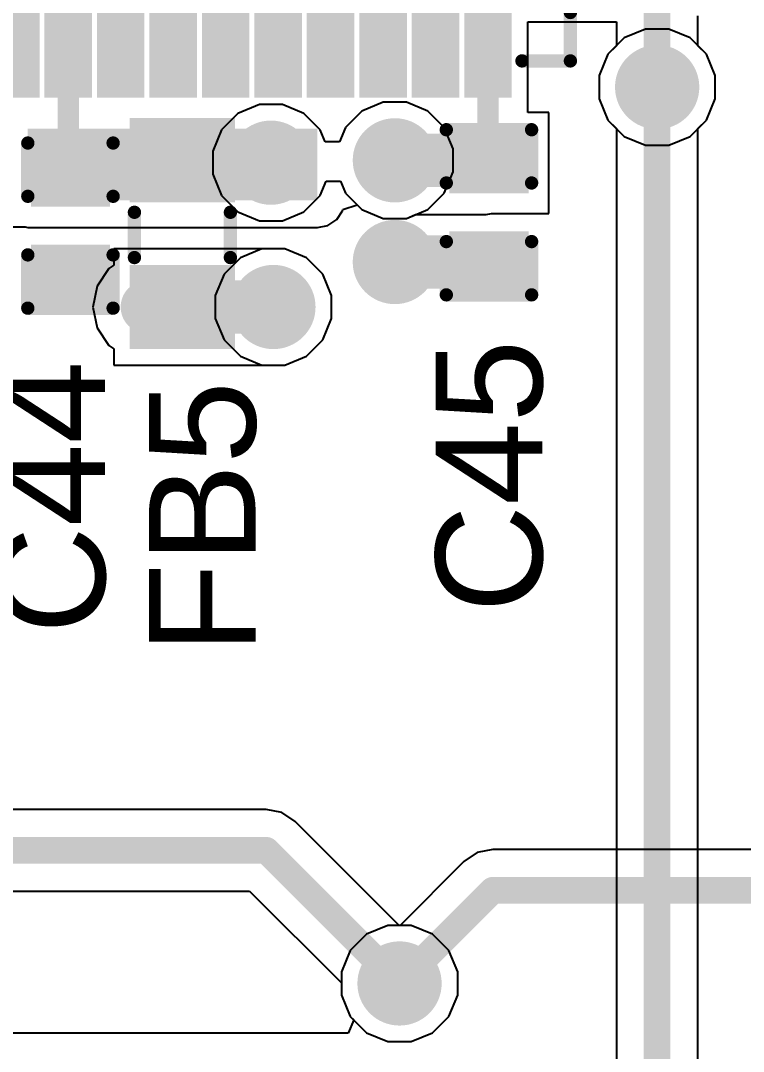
# Model space of a CAD drawing. Header units: millimetres. Extents: x 0 to 5423, y 0 to 5425.
# Drawn here: x 41.68 to 48.56, y 110.55 to 120.38 of the extents above; entities that cross this region are included whole.
import ezdxf

# ---------------------------------------------------------------- set-up
doc = ezdxf.new("R2010")
doc.units = ezdxf.units.MM
for name, color, linetype in [('BottomLayer', 5, 'Continuous'), ('BottomSolder', 6, 'Continuous'), ('TopLayer', 1, 'Continuous'), ('TopOverlay', 2, 'Continuous'), ('TopPaste', 8, 'Continuous'), ('TopSolder', 216, 'Continuous'), ('ViaHoleLayer', 16, 'Continuous')]:
    doc.layers.add(name, color=color, linetype=linetype)
doc.styles.add('Arial', font='', dxfattribs={"height": 0.2})
doc.styles.get('Arial').set_extended_font_data('Arial')

# ---------------------------------------------------------------- blocks, each defined once
blk = doc.blocks.new('IND_0603__1608_M_______73')
at = {"layer": 'TopLayer'}
for points in [[(-1, 0.4), (-0.4, 0.4), (-0.4, -0.4), (-1, -0.4)], [(0.4, 0.4), (1, 0.4), (1, -0.4), (0.4, -0.4)]]:
    blk.add_hatch(color=1, dxfattribs=at).paths.add_polyline_path(points)
at = {"layer": 'TopPaste'}
for points in [[(-1, 0.4), (-0.4, 0.4), (-0.4, -0.4), (-1, -0.4)], [(0.4, 0.4), (1, 0.4), (1, -0.4), (0.4, -0.4)]]:
    blk.add_hatch(color=8, dxfattribs=at).paths.add_polyline_path(points)
at = {"layer": 'TopSolder'}
for points in [[(-1.1016, 0.5016), (-0.2984, 0.5016), (-0.2984, -0.5016), (-1.1016, -0.5016)], [(0.2984, 0.5016), (1.1016, 0.5016), (1.1016, -0.5016), (0.2984, -0.5016)]]:
    blk.add_hatch(color=216, dxfattribs=at).paths.add_polyline_path(points)
at = {"layer": 'TopOverlay', "const_width": 0.127}
for points in [[(0.2286, 0.4572), (-0.2032, 0.4572)], [(0.2286, -0.4572), (-0.2032, -0.4572)]]:
    blk.add_lwpolyline(points, dxfattribs=at)
at = {"layer": 'TopOverlay', "const_width": 0.0635}
for points in [[(-0.2349, 0.4572, 1), (-0.1714, 0.4572, 1)], [(0.1968, 0.4572, 1), (0.2604, 0.4572, 1)], [(-0.2349, -0.4572, 1), (-0.1714, -0.4572, 1)], [(0.1968, -0.4572, 1), (0.2604, -0.4572, 1)]]:
    blk.add_lwpolyline(points, format="xyb", close=True, dxfattribs=at)
blk = doc.blocks.new('QFN_64_EP_9_9__132')
at = {"layer": 'TopLayer'}
for points in [[(-3.875, 4.05), (-3.875, 4.75), (-3.625, 4.75), (-3.625, 4.05)], [(-3.375, 4.05), (-3.375, 4.75), (-3.125, 4.75), (-3.125, 4.05)], [(-2.875, 4.05), (-2.875, 4.75), (-2.625, 4.75), (-2.625, 4.05)], [(-2.375, 4.05), (-2.375, 4.75), (-2.125, 4.75), (-2.125, 4.05)], [(-1.875, 4.05), (-1.875, 4.75), (-1.625, 4.75), (-1.625, 4.05)], [(-1.375, 4.05), (-1.375, 4.75), (-1.125, 4.75), (-1.125, 4.05)], [(-0.875, 4.05), (-0.875, 4.75), (-0.625, 4.75), (-0.625, 4.05)], [(-0.375, 4.05), (-0.375, 4.75), (-0.125, 4.75), (-0.125, 4.05)], [(0.125, 4.05), (0.125, 4.75), (0.375, 4.75), (0.375, 4.05)], [(0.625, 4.05), (0.625, 4.75), (0.875, 4.75), (0.875, 4.05)], [(1.125, 4.05), (1.125, 4.75), (1.375, 4.75), (1.375, 4.05)], [(1.625, 4.05), (1.625, 4.75), (1.875, 4.75), (1.875, 4.05)], [(2.125, 4.05), (2.125, 4.75), (2.375, 4.75), (2.375, 4.05)], [(2.625, 4.05), (2.625, 4.75), (2.875, 4.75), (2.875, 4.05)], [(3.125, 4.05), (3.125, 4.75), (3.375, 4.75), (3.375, 4.05)], [(3.625, 4.05), (3.625, 4.75), (3.875, 4.75), (3.875, 4.05)], [(-4.781, 3.877), (-4.019, 3.877), (-4.019, 3.623), (-4.781, 3.623)], [(4.05, 3.875), (4.75, 3.875), (4.75, 3.625), (4.05, 3.625)], [(3.575, -3.575), (-3.575, -3.575), (-3.575, 3.575), (3.575, 3.575)], [(-4.75, 3.375), (-4.05, 3.375), (-4.05, 3.125), (-4.75, 3.125)], [(4.05, 3.375), (4.75, 3.375), (4.75, 3.125), (4.05, 3.125)], [(-4.75, 2.875), (-4.05, 2.875), (-4.05, 2.625), (-4.75, 2.625)], [(4.05, 2.875), (4.75, 2.875), (4.75, 2.625), (4.05, 2.625)], [(-4.75, 2.375), (-4.05, 2.375), (-4.05, 2.125), (-4.75, 2.125)], [(4.05, 2.375), (4.75, 2.375), (4.75, 2.125), (4.05, 2.125)], [(-4.75, 1.875), (-4.05, 1.875), (-4.05, 1.625), (-4.75, 1.625)], [(4.05, 1.875), (4.75, 1.875), (4.75, 1.625), (4.05, 1.625)], [(-4.75, 1.375), (-4.05, 1.375), (-4.05, 1.125), (-4.75, 1.125)], [(4.05, 1.375), (4.75, 1.375), (4.75, 1.125), (4.05, 1.125)], [(-4.75, 0.875), (-4.05, 0.875), (-4.05, 0.625), (-4.75, 0.625)], [(4.05, 0.875), (4.75, 0.875), (4.75, 0.625), (4.05, 0.625)], [(-4.75, 0.375), (-4.05, 0.375), (-4.05, 0.125), (-4.75, 0.125)], [(4.05, 0.375), (4.75, 0.375), (4.75, 0.125), (4.05, 0.125)], [(-4.75, -0.125), (-4.05, -0.125), (-4.05, -0.375), (-4.75, -0.375)], [(4.05, -0.125), (4.75, -0.125), (4.75, -0.375), (4.05, -0.375)], [(-4.75, -0.625), (-4.05, -0.625), (-4.05, -0.875), (-4.75, -0.875)], [(4.05, -0.625), (4.75, -0.625), (4.75, -0.875), (4.05, -0.875)], [(-4.75, -1.125), (-4.05, -1.125), (-4.05, -1.375), (-4.75, -1.375)], [(4.05, -1.125), (4.75, -1.125), (4.75, -1.375), (4.05, -1.375)], [(-4.75, -1.625), (-4.05, -1.625), (-4.05, -1.875), (-4.75, -1.875)], [(4.05, -1.625), (4.75, -1.625), (4.75, -1.875), (4.05, -1.875)], [(-4.75, -2.125), (-4.05, -2.125), (-4.05, -2.375), (-4.75, -2.375)], [(4.05, -2.125), (4.75, -2.125), (4.75, -2.375), (4.05, -2.375)], [(-4.75, -2.625), (-4.05, -2.625), (-4.05, -2.875), (-4.75, -2.875)], [(4.05, -2.625), (4.75, -2.625), (4.75, -2.875), (4.05, -2.875)], [(-4.75, -3.125), (-4.05, -3.125), (-4.05, -3.375), (-4.75, -3.375)], [(4.05, -3.125), (4.75, -3.125), (4.75, -3.375), (4.05, -3.375)], [(-4.75, -3.625), (-4.05, -3.625), (-4.05, -3.875), (-4.75, -3.875)], [(4.05, -3.625), (4.75, -3.625), (4.75, -3.875), (4.05, -3.875)], [(-3.625, -4.05), (-3.625, -4.75), (-3.875, -4.75), (-3.875, -4.05)], [(-3.125, -4.05), (-3.125, -4.75), (-3.375, -4.75), (-3.375, -4.05)], [(-2.625, -4.05), (-2.625, -4.75), (-2.875, -4.75), (-2.875, -4.05)], [(-2.125, -4.05), (-2.125, -4.75), (-2.375, -4.75), (-2.375, -4.05)], [(-1.625, -4.05), (-1.625, -4.75), (-1.875, -4.75), (-1.875, -4.05)], [(-1.125, -4.05), (-1.125, -4.75), (-1.375, -4.75), (-1.375, -4.05)], [(-0.625, -4.05), (-0.625, -4.75), (-0.875, -4.75), (-0.875, -4.05)], [(-0.125, -4.05), (-0.125, -4.75), (-0.375, -4.75), (-0.375, -4.05)], [(0.375, -4.05), (0.375, -4.75), (0.125, -4.75), (0.125, -4.05)], [(0.875, -4.05), (0.875, -4.75), (0.625, -4.75), (0.625, -4.05)], [(1.375, -4.05), (1.375, -4.75), (1.125, -4.75), (1.125, -4.05)], [(1.875, -4.05), (1.875, -4.75), (1.625, -4.75), (1.625, -4.05)], [(2.375, -4.05), (2.375, -4.75), (2.125, -4.75), (2.125, -4.05)], [(2.875, -4.05), (2.875, -4.75), (2.625, -4.75), (2.625, -4.05)], [(3.375, -4.05), (3.375, -4.75), (3.125, -4.75), (3.125, -4.05)], [(3.875, -4.05), (3.875, -4.75), (3.625, -4.75), (3.625, -4.05)]]:
    blk.add_hatch(color=1, dxfattribs=at).paths.add_polyline_path(points)
at = {"layer": 'TopPaste'}
for points in [[(-3.875, 4.05), (-3.875, 4.75), (-3.625, 4.75), (-3.625, 4.05)], [(-3.375, 4.05), (-3.375, 4.75), (-3.125, 4.75), (-3.125, 4.05)], [(-2.875, 4.05), (-2.875, 4.75), (-2.625, 4.75), (-2.625, 4.05)], [(-2.375, 4.05), (-2.375, 4.75), (-2.125, 4.75), (-2.125, 4.05)], [(-1.875, 4.05), (-1.875, 4.75), (-1.625, 4.75), (-1.625, 4.05)], [(-1.375, 4.05), (-1.375, 4.75), (-1.125, 4.75), (-1.125, 4.05)], [(-0.875, 4.05), (-0.875, 4.75), (-0.625, 4.75), (-0.625, 4.05)], [(-0.375, 4.05), (-0.375, 4.75), (-0.125, 4.75), (-0.125, 4.05)], [(0.125, 4.05), (0.125, 4.75), (0.375, 4.75), (0.375, 4.05)], [(0.625, 4.05), (0.625, 4.75), (0.875, 4.75), (0.875, 4.05)], [(1.125, 4.05), (1.125, 4.75), (1.375, 4.75), (1.375, 4.05)], [(1.625, 4.05), (1.625, 4.75), (1.875, 4.75), (1.875, 4.05)], [(2.125, 4.05), (2.125, 4.75), (2.375, 4.75), (2.375, 4.05)], [(2.625, 4.05), (2.625, 4.75), (2.875, 4.75), (2.875, 4.05)], [(3.125, 4.05), (3.125, 4.75), (3.375, 4.75), (3.375, 4.05)], [(3.625, 4.05), (3.625, 4.75), (3.875, 4.75), (3.875, 4.05)], [(-4.781, 3.877), (-4.019, 3.877), (-4.019, 3.623), (-4.781, 3.623)], [(4.05, 3.875), (4.75, 3.875), (4.75, 3.625), (4.05, 3.625)], [(3.575, -3.575), (-3.575, -3.575), (-3.575, 3.575), (3.575, 3.575)], [(-4.75, 3.375), (-4.05, 3.375), (-4.05, 3.125), (-4.75, 3.125)], [(4.05, 3.375), (4.75, 3.375), (4.75, 3.125), (4.05, 3.125)], [(-4.75, 2.875), (-4.05, 2.875), (-4.05, 2.625), (-4.75, 2.625)], [(4.05, 2.875), (4.75, 2.875), (4.75, 2.625), (4.05, 2.625)], [(-4.75, 2.375), (-4.05, 2.375), (-4.05, 2.125), (-4.75, 2.125)], [(4.05, 2.375), (4.75, 2.375), (4.75, 2.125), (4.05, 2.125)], [(-4.75, 1.875), (-4.05, 1.875), (-4.05, 1.625), (-4.75, 1.625)], [(4.05, 1.875), (4.75, 1.875), (4.75, 1.625), (4.05, 1.625)], [(-4.75, 1.375), (-4.05, 1.375), (-4.05, 1.125), (-4.75, 1.125)], [(4.05, 1.375), (4.75, 1.375), (4.75, 1.125), (4.05, 1.125)], [(-4.75, 0.875), (-4.05, 0.875), (-4.05, 0.625), (-4.75, 0.625)], [(4.05, 0.875), (4.75, 0.875), (4.75, 0.625), (4.05, 0.625)], [(-4.75, 0.375), (-4.05, 0.375), (-4.05, 0.125), (-4.75, 0.125)], [(4.05, 0.375), (4.75, 0.375), (4.75, 0.125), (4.05, 0.125)], [(-4.75, -0.125), (-4.05, -0.125), (-4.05, -0.375), (-4.75, -0.375)], [(4.05, -0.125), (4.75, -0.125), (4.75, -0.375), (4.05, -0.375)], [(-4.75, -0.625), (-4.05, -0.625), (-4.05, -0.875), (-4.75, -0.875)], [(4.05, -0.625), (4.75, -0.625), (4.75, -0.875), (4.05, -0.875)], [(-4.75, -1.125), (-4.05, -1.125), (-4.05, -1.375), (-4.75, -1.375)], [(4.05, -1.125), (4.75, -1.125), (4.75, -1.375), (4.05, -1.375)], [(-4.75, -1.625), (-4.05, -1.625), (-4.05, -1.875), (-4.75, -1.875)], [(4.05, -1.625), (4.75, -1.625), (4.75, -1.875), (4.05, -1.875)], [(-4.75, -2.125), (-4.05, -2.125), (-4.05, -2.375), (-4.75, -2.375)], [(4.05, -2.125), (4.75, -2.125), (4.75, -2.375), (4.05, -2.375)], [(-4.75, -2.625), (-4.05, -2.625), (-4.05, -2.875), (-4.75, -2.875)], [(4.05, -2.625), (4.75, -2.625), (4.75, -2.875), (4.05, -2.875)], [(-4.75, -3.125), (-4.05, -3.125), (-4.05, -3.375), (-4.75, -3.375)], [(4.05, -3.125), (4.75, -3.125), (4.75, -3.375), (4.05, -3.375)], [(-4.75, -3.625), (-4.05, -3.625), (-4.05, -3.875), (-4.75, -3.875)], [(4.05, -3.625), (4.75, -3.625), (4.75, -3.875), (4.05, -3.875)], [(-3.625, -4.05), (-3.625, -4.75), (-3.875, -4.75), (-3.875, -4.05)], [(-3.125, -4.05), (-3.125, -4.75), (-3.375, -4.75), (-3.375, -4.05)], [(-2.625, -4.05), (-2.625, -4.75), (-2.875, -4.75), (-2.875, -4.05)], [(-2.125, -4.05), (-2.125, -4.75), (-2.375, -4.75), (-2.375, -4.05)], [(-1.625, -4.05), (-1.625, -4.75), (-1.875, -4.75), (-1.875, -4.05)], [(-1.125, -4.05), (-1.125, -4.75), (-1.375, -4.75), (-1.375, -4.05)], [(-0.625, -4.05), (-0.625, -4.75), (-0.875, -4.75), (-0.875, -4.05)], [(-0.125, -4.05), (-0.125, -4.75), (-0.375, -4.75), (-0.375, -4.05)], [(0.375, -4.05), (0.375, -4.75), (0.125, -4.75), (0.125, -4.05)], [(0.875, -4.05), (0.875, -4.75), (0.625, -4.75), (0.625, -4.05)], [(1.375, -4.05), (1.375, -4.75), (1.125, -4.75), (1.125, -4.05)], [(1.875, -4.05), (1.875, -4.75), (1.625, -4.75), (1.625, -4.05)], [(2.375, -4.05), (2.375, -4.75), (2.125, -4.75), (2.125, -4.05)], [(2.875, -4.05), (2.875, -4.75), (2.625, -4.75), (2.625, -4.05)], [(3.375, -4.05), (3.375, -4.75), (3.125, -4.75), (3.125, -4.05)], [(3.875, -4.05), (3.875, -4.75), (3.625, -4.75), (3.625, -4.05)]]:
    blk.add_hatch(color=8, dxfattribs=at).paths.add_polyline_path(points)
at = {"layer": 'TopSolder'}
for points in [[(-3.9766, 3.9484), (-3.9766, 4.8516), (-3.5234, 4.8516), (-3.5234, 3.9484)], [(-3.4766, 3.9484), (-3.4766, 4.8516), (-3.0234, 4.8516), (-3.0234, 3.9484)], [(-2.9766, 3.9484), (-2.9766, 4.8516), (-2.5234, 4.8516), (-2.5234, 3.9484)], [(-2.4766, 3.9484), (-2.4766, 4.8516), (-2.0234, 4.8516), (-2.0234, 3.9484)], [(-1.9766, 3.9484), (-1.9766, 4.8516), (-1.5234, 4.8516), (-1.5234, 3.9484)], [(-1.4766, 3.9484), (-1.4766, 4.8516), (-1.0234, 4.8516), (-1.0234, 3.9484)], [(-0.9766, 3.9484), (-0.9766, 4.8516), (-0.5234, 4.8516), (-0.5234, 3.9484)], [(-0.4766, 3.9484), (-0.4766, 4.8516), (-0.0234, 4.8516), (-0.0234, 3.9484)], [(0.0234, 3.9484), (0.0234, 4.8516), (0.4766, 4.8516), (0.4766, 3.9484)], [(0.5234, 3.9484), (0.5234, 4.8516), (0.9766, 4.8516), (0.9766, 3.9484)], [(1.0234, 3.9484), (1.0234, 4.8516), (1.4766, 4.8516), (1.4766, 3.9484)], [(1.5234, 3.9484), (1.5234, 4.8516), (1.9766, 4.8516), (1.9766, 3.9484)], [(2.0234, 3.9484), (2.0234, 4.8516), (2.4766, 4.8516), (2.4766, 3.9484)], [(2.5234, 3.9484), (2.5234, 4.8516), (2.9766, 4.8516), (2.9766, 3.9484)], [(3.0234, 3.9484), (3.0234, 4.8516), (3.4766, 4.8516), (3.4766, 3.9484)], [(3.5234, 3.9484), (3.5234, 4.8516), (3.9766, 4.8516), (3.9766, 3.9484)], [(-4.8826, 3.9786), (-3.9174, 3.9786), (-3.9174, 3.5214), (-4.8826, 3.5214)], [(3.9484, 3.9766), (4.8516, 3.9766), (4.8516, 3.5234), (3.9484, 3.5234)], [(3.6766, -3.6766), (-3.6766, -3.6766), (-3.6766, 3.6766), (3.6766, 3.6766)], [(-4.8516, 3.4766), (-3.9484, 3.4766), (-3.9484, 3.0234), (-4.8516, 3.0234)], [(3.9484, 3.4766), (4.8516, 3.4766), (4.8516, 3.0234), (3.9484, 3.0234)], [(-4.8516, 2.9766), (-3.9484, 2.9766), (-3.9484, 2.5234), (-4.8516, 2.5234)], [(3.9484, 2.9766), (4.8516, 2.9766), (4.8516, 2.5234), (3.9484, 2.5234)], [(-4.8516, 2.4766), (-3.9484, 2.4766), (-3.9484, 2.0234), (-4.8516, 2.0234)], [(3.9484, 2.4766), (4.8516, 2.4766), (4.8516, 2.0234), (3.9484, 2.0234)], [(-4.8516, 1.9766), (-3.9484, 1.9766), (-3.9484, 1.5234), (-4.8516, 1.5234)], [(3.9484, 1.9766), (4.8516, 1.9766), (4.8516, 1.5234), (3.9484, 1.5234)], [(-4.8516, 1.4766), (-3.9484, 1.4766), (-3.9484, 1.0234), (-4.8516, 1.0234)], [(3.9484, 1.4766), (4.8516, 1.4766), (4.8516, 1.0234), (3.9484, 1.0234)], [(-4.8516, 0.9766), (-3.9484, 0.9766), (-3.9484, 0.5234), (-4.8516, 0.5234)], [(3.9484, 0.9766), (4.8516, 0.9766), (4.8516, 0.5234), (3.9484, 0.5234)], [(-4.8516, 0.4766), (-3.9484, 0.4766), (-3.9484, 0.0234), (-4.8516, 0.0234)], [(3.9484, 0.4766), (4.8516, 0.4766), (4.8516, 0.0234), (3.9484, 0.0234)], [(-4.8516, -0.0234), (-3.9484, -0.0234), (-3.9484, -0.4766), (-4.8516, -0.4766)], [(3.9484, -0.0234), (4.8516, -0.0234), (4.8516, -0.4766), (3.9484, -0.4766)], [(-4.8516, -0.5234), (-3.9484, -0.5234), (-3.9484, -0.9766), (-4.8516, -0.9766)], [(3.9484, -0.5234), (4.8516, -0.5234), (4.8516, -0.9766), (3.9484, -0.9766)], [(-4.8516, -1.0234), (-3.9484, -1.0234), (-3.9484, -1.4766), (-4.8516, -1.4766)], [(3.9484, -1.0234), (4.8516, -1.0234), (4.8516, -1.4766), (3.9484, -1.4766)], [(-4.8516, -1.5234), (-3.9484, -1.5234), (-3.9484, -1.9766), (-4.8516, -1.9766)], [(3.9484, -1.5234), (4.8516, -1.5234), (4.8516, -1.9766), (3.9484, -1.9766)], [(-4.8516, -2.0234), (-3.9484, -2.0234), (-3.9484, -2.4766), (-4.8516, -2.4766)], [(3.9484, -2.0234), (4.8516, -2.0234), (4.8516, -2.4766), (3.9484, -2.4766)], [(-4.8516, -2.5234), (-3.9484, -2.5234), (-3.9484, -2.9766), (-4.8516, -2.9766)], [(3.9484, -2.5234), (4.8516, -2.5234), (4.8516, -2.9766), (3.9484, -2.9766)], [(-4.8516, -3.0234), (-3.9484, -3.0234), (-3.9484, -3.4766), (-4.8516, -3.4766)], [(3.9484, -3.0234), (4.8516, -3.0234), (4.8516, -3.4766), (3.9484, -3.4766)], [(-4.8516, -3.5234), (-3.9484, -3.5234), (-3.9484, -3.9766), (-4.8516, -3.9766)], [(3.9484, -3.5234), (4.8516, -3.5234), (4.8516, -3.9766), (3.9484, -3.9766)], [(-3.5234, -3.9484), (-3.5234, -4.8516), (-3.9766, -4.8516), (-3.9766, -3.9484)], [(-3.0234, -3.9484), (-3.0234, -4.8516), (-3.4766, -4.8516), (-3.4766, -3.9484)], [(-2.5234, -3.9484), (-2.5234, -4.8516), (-2.9766, -4.8516), (-2.9766, -3.9484)], [(-2.0234, -3.9484), (-2.0234, -4.8516), (-2.4766, -4.8516), (-2.4766, -3.9484)], [(-1.5234, -3.9484), (-1.5234, -4.8516), (-1.9766, -4.8516), (-1.9766, -3.9484)], [(-1.0234, -3.9484), (-1.0234, -4.8516), (-1.4766, -4.8516), (-1.4766, -3.9484)], [(-0.5234, -3.9484), (-0.5234, -4.8516), (-0.9766, -4.8516), (-0.9766, -3.9484)], [(-0.0234, -3.9484), (-0.0234, -4.8516), (-0.4766, -4.8516), (-0.4766, -3.9484)], [(0.4766, -3.9484), (0.4766, -4.8516), (0.0234, -4.8516), (0.0234, -3.9484)], [(0.9766, -3.9484), (0.9766, -4.8516), (0.5234, -4.8516), (0.5234, -3.9484)], [(1.4766, -3.9484), (1.4766, -4.8516), (1.0234, -4.8516), (1.0234, -3.9484)], [(1.9766, -3.9484), (1.9766, -4.8516), (1.5234, -4.8516), (1.5234, -3.9484)], [(2.4766, -3.9484), (2.4766, -4.8516), (2.0234, -4.8516), (2.0234, -3.9484)], [(2.9766, -3.9484), (2.9766, -4.8516), (2.5234, -4.8516), (2.5234, -3.9484)], [(3.4766, -3.9484), (3.4766, -4.8516), (3.0234, -4.8516), (3.0234, -3.9484)], [(3.9766, -3.9484), (3.9766, -4.8516), (3.5234, -4.8516), (3.5234, -3.9484)]]:
    blk.add_hatch(color=216, dxfattribs=at).paths.add_polyline_path(points)
at = {"layer": 'TopOverlay', "const_width": 0.127}
for points in [[(-4.465, 4.0386), (-4.465, 4.5)], [(-4.465, 4.5), (-4.0036, 4.5)], [(4.0736, 4.5), (4.535, 4.5)], [(4.535, 4.0386), (4.535, 4.5)], [(-5.0038, 3.7084), (-5.0038, 3.81)], [(-5.0038, 3.81), (-4.953, 3.7592)], [(-5.0038, 3.7084), (-4.953, 3.7592)], [(-4.465, -4.5), (-4.465, -4.0386)], [(4.535, -4.5), (4.535, -4.0386)], [(-4.465, -4.5), (-4.0036, -4.5)], [(4.0736, -4.5), (4.535, -4.5)]]:
    blk.add_lwpolyline(points, dxfattribs=at)
at = {"layer": 'TopOverlay', "const_width": 0.0635}
for points in [[(-4.4967, 4.5, 1), (-4.4332, 4.5, 1)], [(-4.4967, 4.5, 1), (-4.4332, 4.5, 1)], [(-4.0353, 4.5, 1), (-3.9718, 4.5, 1)], [(4.0419, 4.5, 1), (4.1054, 4.5, 1)], [(4.5033, 4.5, 1), (4.5668, 4.5, 1)], [(4.5033, 4.5, 1), (4.5668, 4.5, 1)], [(-4.4967, 4.0386, 1), (-4.4332, 4.0386, 1)], [(4.5033, 4.0386, 1), (4.5668, 4.0386, 1)], [(-5.0355, 3.81, 1), (-4.9721, 3.81, 1)], [(-5.0355, 3.81, 1), (-4.9721, 3.81, 1)], [(-5.0355, 3.7084, 1), (-4.9721, 3.7084, 1)], [(-5.0355, 3.7084, 1), (-4.9721, 3.7084, 1)], [(-4.9848, 3.7592, 1), (-4.9212, 3.7592, 1)], [(-4.9848, 3.7592, 1), (-4.9212, 3.7592, 1)], [(-4.4967, -4.0386, 1), (-4.4332, -4.0386, 1)], [(4.5033, -4.0386, 1), (4.5668, -4.0386, 1)], [(-4.4967, -4.5, 1), (-4.4332, -4.5, 1)], [(-4.4967, -4.5, 1), (-4.4332, -4.5, 1)], [(-4.0353, -4.5, 1), (-3.9718, -4.5, 1)], [(4.0419, -4.5, 1), (4.1054, -4.5, 1)], [(4.5033, -4.5, 1), (4.5668, -4.5, 1)], [(4.5033, -4.5, 1), (4.5668, -4.5, 1)]]:
    blk.add_lwpolyline(points, format="xyb", close=True, dxfattribs=at)
blk = doc.blocks.new('C___0402_379')
at = {"layer": 'TopLayer'}
for points in [[(-0.6985, -0.3175), (-0.6985, 0.3175), (-0.2413, 0.3175), (-0.2413, -0.3175)], [(0.2413, -0.3175), (0.2413, 0.3175), (0.6985, 0.3175), (0.6985, -0.3175)]]:
    blk.add_hatch(color=1, dxfattribs=at).paths.add_polyline_path(points)
at = {"layer": 'TopPaste'}
for points in [[(-0.6985, -0.3175), (-0.6985, 0.3175), (-0.2413, 0.3175), (-0.2413, -0.3175)], [(0.2413, -0.3175), (0.2413, 0.3175), (0.6985, 0.3175), (0.6985, -0.3175)]]:
    blk.add_hatch(color=8, dxfattribs=at).paths.add_polyline_path(points)
at = {"layer": 'TopSolder'}
for points in [[(-0.7585, -0.3775), (-0.7585, 0.3775), (-0.1813, 0.3775), (-0.1813, -0.3775)], [(0.1813, -0.3775), (0.1813, 0.3775), (0.7585, 0.3775), (0.7585, -0.3775)]]:
    blk.add_hatch(color=216, dxfattribs=at).paths.add_polyline_path(points)
at = {"layer": 'TopOverlay', "const_width": 0.127}
for points in [[(-0.7874, 0.4064), (-0.7874, -0.4064)], [(-0.7874, 0.4064), (-0.2794, 0.4064)], [(0.2794, 0.4064), (0.7874, 0.4064)], [(0.7874, 0.4064), (0.7874, -0.4064)], [(-0.7874, -0.4064), (-0.2794, -0.4064)], [(0.2794, -0.4064), (0.7874, -0.4064)]]:
    blk.add_lwpolyline(points, dxfattribs=at)
at = {"layer": 'TopOverlay', "const_width": 0.0635}
for points in [[(-0.8191, 0.4064, 1), (-0.7556, 0.4064, 1)], [(-0.8191, 0.4064, 1), (-0.7556, 0.4064, 1)], [(-0.3111, 0.4064, 1), (-0.2477, 0.4064, 1)], [(0.2477, 0.4064, 1), (0.3111, 0.4064, 1)], [(0.7556, 0.4064, 1), (0.8191, 0.4064, 1)], [(0.7556, 0.4064, 1), (0.8191, 0.4064, 1)], [(-0.8191, -0.4064, 1), (-0.7556, -0.4064, 1)], [(-0.8191, -0.4064, 1), (-0.7556, -0.4064, 1)], [(-0.3111, -0.4064, 1), (-0.2477, -0.4064, 1)], [(0.2477, -0.4064, 1), (0.3111, -0.4064, 1)], [(0.7556, -0.4064, 1), (0.8191, -0.4064, 1)], [(0.7556, -0.4064, 1), (0.8191, -0.4064, 1)]]:
    blk.add_lwpolyline(points, format="xyb", close=True, dxfattribs=at)
blk = doc.blocks.new('C___0402_380')
at = {"layer": 'TopLayer'}
for points in [[(-0.6985, -0.3175), (-0.6985, 0.3175), (-0.2413, 0.3175), (-0.2413, -0.3175)], [(0.2413, -0.3175), (0.2413, 0.3175), (0.6985, 0.3175), (0.6985, -0.3175)]]:
    blk.add_hatch(color=1, dxfattribs=at).paths.add_polyline_path(points)
at = {"layer": 'TopPaste'}
for points in [[(-0.6985, -0.3175), (-0.6985, 0.3175), (-0.2413, 0.3175), (-0.2413, -0.3175)], [(0.2413, -0.3175), (0.2413, 0.3175), (0.6985, 0.3175), (0.6985, -0.3175)]]:
    blk.add_hatch(color=8, dxfattribs=at).paths.add_polyline_path(points)
at = {"layer": 'TopSolder'}
for points in [[(-0.7585, -0.3775), (-0.7585, 0.3775), (-0.1813, 0.3775), (-0.1813, -0.3775)], [(0.1813, -0.3775), (0.1813, 0.3775), (0.7585, 0.3775), (0.7585, -0.3775)]]:
    blk.add_hatch(color=216, dxfattribs=at).paths.add_polyline_path(points)
at = {"layer": 'TopOverlay', "const_width": 0.127}
for points in [[(-0.7874, 0.4064), (-0.7874, -0.4064)], [(-0.7874, 0.4064), (-0.2794, 0.4064)], [(0.2794, 0.4064), (0.7874, 0.4064)], [(0.7874, 0.4064), (0.7874, -0.4064)], [(-0.7874, -0.4064), (-0.2794, -0.4064)], [(0.2794, -0.4064), (0.7874, -0.4064)]]:
    blk.add_lwpolyline(points, dxfattribs=at)
at = {"layer": 'TopOverlay', "const_width": 0.0635}
for points in [[(-0.8191, 0.4064, 1), (-0.7556, 0.4064, 1)], [(-0.8191, 0.4064, 1), (-0.7556, 0.4064, 1)], [(-0.3111, 0.4064, 1), (-0.2477, 0.4064, 1)], [(0.2477, 0.4064, 1), (0.3111, 0.4064, 1)], [(0.7556, 0.4064, 1), (0.8191, 0.4064, 1)], [(0.7556, 0.4064, 1), (0.8191, 0.4064, 1)], [(-0.8191, -0.4064, 1), (-0.7556, -0.4064, 1)], [(-0.8191, -0.4064, 1), (-0.7556, -0.4064, 1)], [(-0.3111, -0.4064, 1), (-0.2477, -0.4064, 1)], [(0.2477, -0.4064, 1), (0.3111, -0.4064, 1)], [(0.7556, -0.4064, 1), (0.8191, -0.4064, 1)], [(0.7556, -0.4064, 1), (0.8191, -0.4064, 1)]]:
    blk.add_lwpolyline(points, format="xyb", close=True, dxfattribs=at)

msp = doc.modelspace()

# ---------------------------------------------------------------- hatches: boundary and pattern name
at = {"layer": 'BottomLayer'}
h = msp.add_hatch(color=5, dxfattribs=at)
edge = h.paths.add_edge_path()
edge.add_arc((47.7431, 119.7487), 0.3, 0, 360)
h = msp.add_hatch(color=5, dxfattribs=at)
edge = h.paths.add_edge_path()
edge.add_arc((44.0627, 119.0282), 0.3, 0, 360)
h = msp.add_hatch(color=5, dxfattribs=at)
edge = h.paths.add_edge_path()
edge.add_arc((45.2438, 119.0504), 0.3, 0, 360)
h = msp.add_hatch(color=5, dxfattribs=at)
edge = h.paths.add_edge_path()
edge.add_arc((45.2437, 118.0807), 0.3, 0, 360)
h = msp.add_hatch(color=5, dxfattribs=at)
edge = h.paths.add_edge_path()
edge.add_arc((44.0864, 117.6519), 0.3, 0, 360)
h = msp.add_hatch(color=5, dxfattribs=at)
edge = h.paths.add_edge_path()
edge.add_arc((45.2882, 111.2012), 0.3, 0, 360)
at = {"layer": 'BottomSolder'}
h = msp.add_hatch(color=6, dxfattribs=at)
edge = h.paths.add_edge_path()
edge.add_arc((47.7431, 119.7487), 0.4016, 0, 360)
h = msp.add_hatch(color=6, dxfattribs=at)
edge = h.paths.add_edge_path()
edge.add_arc((44.0627, 119.0282), 0.4016, 0, 360)
h = msp.add_hatch(color=6, dxfattribs=at)
edge = h.paths.add_edge_path()
edge.add_arc((45.2438, 119.0504), 0.4016, 0, 360)
h = msp.add_hatch(color=6, dxfattribs=at)
edge = h.paths.add_edge_path()
edge.add_arc((45.2437, 118.0807), 0.4016, 0, 360)
h = msp.add_hatch(color=6, dxfattribs=at)
edge = h.paths.add_edge_path()
edge.add_arc((44.0864, 117.6519), 0.4016, 0, 360)
h = msp.add_hatch(color=6, dxfattribs=at)
edge = h.paths.add_edge_path()
edge.add_arc((45.2882, 111.2012), 0.4016, 0, 360)
at = {"layer": 'TopLayer'}
h = msp.add_hatch(color=1, dxfattribs=at)
edge = h.paths.add_edge_path()
edge.add_arc((47.7431, 119.7487), 0.3, 0, 360)
msp.add_hatch(color=1, dxfattribs=at).paths.add_polyline_path([(41.7462, 118.6694), (44.5062, 118.6694), (44.5062, 119.3519), (41.7462, 119.3519)])
h = msp.add_hatch(color=1, dxfattribs=at)
edge = h.paths.add_edge_path()
edge.add_arc((44.0627, 119.0282), 0.3, 0, 360)
h = msp.add_hatch(color=1, dxfattribs=at)
edge = h.paths.add_edge_path()
edge.add_arc((45.2438, 119.0504), 0.3, 0, 360)
h = msp.add_hatch(color=1, dxfattribs=at)
edge = h.paths.add_edge_path()
edge.add_arc((45.2437, 118.0807), 0.3, 0, 360)
h = msp.add_hatch(color=1, dxfattribs=at)
edge = h.paths.add_edge_path()
edge.add_arc((44.0864, 117.6519), 0.3, 0, 360)
h = msp.add_hatch(color=1, dxfattribs=at)
edge = h.paths.add_edge_path()
edge.add_arc((45.2882, 111.2012), 0.3, 0, 360)
at = {"layer": 'TopSolder'}
h = msp.add_hatch(color=216, dxfattribs=at)
edge = h.paths.add_edge_path()
edge.add_arc((47.7431, 119.7487), 0.4016, 0, 360)
h = msp.add_hatch(color=216, dxfattribs=at)
edge = h.paths.add_edge_path()
edge.add_arc((44.0627, 119.0282), 0.4016, 0, 360)
h = msp.add_hatch(color=216, dxfattribs=at)
edge = h.paths.add_edge_path()
edge.add_arc((45.2438, 119.0504), 0.4016, 0, 360)
h = msp.add_hatch(color=216, dxfattribs=at)
edge = h.paths.add_edge_path()
edge.add_arc((45.2437, 118.0807), 0.4016, 0, 360)
h = msp.add_hatch(color=216, dxfattribs=at)
edge = h.paths.add_edge_path()
edge.add_arc((44.0864, 117.6519), 0.4016, 0, 360)
h = msp.add_hatch(color=216, dxfattribs=at)
edge = h.paths.add_edge_path()
edge.add_arc((45.2882, 111.2012), 0.4016, 0, 360)
at = {"layer": 'ViaHoleLayer'}
h = msp.add_hatch(color=16, dxfattribs=at)
edge = h.paths.add_edge_path()
edge.add_arc((47.7431, 119.7487), 0.15, 0, 360)
h = msp.add_hatch(color=16, dxfattribs=at)
edge = h.paths.add_edge_path()
edge.add_arc((44.0627, 119.0282), 0.15, 0, 360)
h = msp.add_hatch(color=16, dxfattribs=at)
edge = h.paths.add_edge_path()
edge.add_arc((45.2438, 119.0504), 0.15, 0, 360)
h = msp.add_hatch(color=16, dxfattribs=at)
edge = h.paths.add_edge_path()
edge.add_arc((45.2437, 118.0807), 0.15, 0, 360)
h = msp.add_hatch(color=16, dxfattribs=at)
edge = h.paths.add_edge_path()
edge.add_arc((44.0864, 117.6519), 0.15, 0, 360)
h = msp.add_hatch(color=16, dxfattribs=at)
edge = h.paths.add_edge_path()
edge.add_arc((45.2882, 111.2012), 0.15, 0, 360)

# ---------------------------------------------------------------- linework, layer by layer
at = {"layer": 'BottomLayer'}
for p, q in [((47.4292, 120.2183), (47.2734, 120.0625)), ((47.6329, 120.3027), (47.4292, 120.2183)), ((47.8533, 120.3027), (47.6329, 120.3027)), ((48.0569, 120.2183), (47.8533, 120.3027)), ((48.2127, 120.0625), (48.0569, 120.2183)), ((47.2734, 120.0625), (47.1891, 119.8589)), ((48.2971, 119.8589), (48.2127, 120.0625)), ((47.1891, 119.8589), (47.1891, 119.6385)), ((48.2971, 119.6385), (48.2971, 119.8589)), ((47.1891, 119.6385), (47.2734, 119.4349)), ((48.2127, 119.4349), (48.2971, 119.6385)), ((43.9525, 119.5822), (43.7489, 119.4979)), ((44.1729, 119.5822), (43.9525, 119.5822)), ((44.3765, 119.4979), (44.1729, 119.5822)), ((45.1336, 119.6044), (44.93, 119.52)), ((45.354, 119.6044), (45.1336, 119.6044)), ((45.5576, 119.52), (45.354, 119.6044)), ((43.7489, 119.4979), (43.5931, 119.342)), ((44.5324, 119.342), (44.3765, 119.4979)), ((44.93, 119.52), (44.7742, 119.3642)), ((45.7135, 119.3642), (45.5576, 119.52)), ((47.2734, 119.4349), (47.3546, 119.3537)), ((48.1315, 119.3537), (48.2127, 119.4349)), ((43.5931, 119.342), (43.5087, 119.1384)), ((44.58, 119.2272), (44.5324, 119.342)), ((44.7742, 119.3642), (44.7174, 119.2272)), ((45.7978, 119.1606), (45.7135, 119.3642)), ((47.3546, 119.3537), (47.3546, 105.6018)), ((48.1315, 105.6018), (48.1315, 119.3537)), ((43.5087, 119.1384), (43.5087, 118.918)), ((44.7174, 119.2272), (44.58, 119.2272)), ((45.7978, 118.9402), (45.7978, 119.1606)), ((45.7135, 118.7366), (45.7978, 118.9402)), ((43.5087, 118.918), (43.5931, 118.7144)), ((44.5324, 118.7144), (44.5891, 118.8514)), ((44.5891, 118.8514), (44.7266, 118.8514)), ((44.7266, 118.8514), (44.7742, 118.7366)), ((43.5931, 118.7144), (43.7489, 118.5585)), ((44.3765, 118.5585), (44.5324, 118.7144)), ((44.7742, 118.7366), (44.93, 118.5807)), ((45.5576, 118.5807), (45.7135, 118.7366)), ((43.7489, 118.5585), (43.9525, 118.4742)), ((44.1729, 118.4742), (44.3765, 118.5585)), ((44.93, 118.5807), (45.1336, 118.4964)), ((45.354, 118.4964), (45.5576, 118.5807)), ((43.9525, 118.4742), (44.1729, 118.4742)), ((45.1336, 118.4964), (45.354, 118.4964)), ((43.9762, 118.2059), (43.7726, 118.1215)), ((44.1966, 118.2059), (43.9762, 118.2059)), ((44.4002, 118.1215), (44.1966, 118.2059)), ((43.7726, 118.1215), (43.6167, 117.9657)), ((44.5561, 117.9657), (44.4002, 118.1215)), ((43.6167, 117.9657), (43.5324, 117.7621)), ((44.6404, 117.7621), (44.5561, 117.9657)), ((43.5324, 117.7621), (43.5324, 117.5417)), ((44.6404, 117.5417), (44.6404, 117.7621)), ((43.5324, 117.5417), (43.6167, 117.3381)), ((44.5561, 117.3381), (44.6404, 117.5417)), ((43.6167, 117.3381), (43.7726, 117.1822)), ((44.4002, 117.1822), (44.5561, 117.3381)), ((43.7726, 117.1822), (43.9762, 117.0979)), ((44.1966, 117.0979), (44.4002, 117.1822)), ((43.9762, 117.0979), (44.1966, 117.0979)), ((44.0182, 112.8597), (33.9344, 112.8597)), ((44.1669, 112.8301), (44.0182, 112.8597)), ((44.2929, 112.7459), (44.1669, 112.8301)), ((45.2836, 111.7552), (44.2929, 112.7459)), ((34.0953, 112.0827), (43.8573, 112.0827)), ((43.8573, 112.0827), (44.7342, 111.2058)), ((45.3984, 111.7552), (45.2836, 111.7552)), ((45.602, 111.6709), (45.3984, 111.7552)), ((45.7579, 111.515), (45.602, 111.6709)), ((45.8422, 111.3114), (45.7579, 111.515)), ((45.8422, 111.091), (45.8422, 111.3114)), ((44.7342, 111.2058), (44.7342, 111.091)), ((44.7342, 111.091), (44.8186, 110.8874)), ((45.7579, 110.8874), (45.8422, 111.091)), ((44.8186, 110.8874), (44.9744, 110.7316)), ((45.602, 110.7316), (45.7579, 110.8874)), ((44.9744, 110.7316), (45.178, 110.6472)), ((45.3984, 110.6472), (45.602, 110.7316)), ((45.178, 110.6472), (45.3984, 110.6472))]:
    msp.add_line(p, q, dxfattribs=at)
at = {"layer": 'BottomLayer', "const_width": 0.254}
for points in [[(47.7431, 105.2068), (47.7431, 119.7487)], [(33.9344, 112.4712), (44.0182, 112.4712)], [(44.0182, 112.4712), (45.2882, 111.2012)]]:
    msp.add_lwpolyline(points, dxfattribs=at)
at = {"layer": 'BottomLayer', "const_width": 0.127}
for points in [[(47.6796, 119.7487, 1), (47.8066, 119.7487, 1)], [(43.9547, 112.4712, 1), (44.0817, 112.4712, 1)], [(43.9547, 112.4712, 1), (44.0817, 112.4712, 1)], [(45.2247, 111.2012, 1), (45.3517, 111.2012, 1)]]:
    msp.add_lwpolyline(points, format="xyb", close=True, dxfattribs=at)
at = {"layer": 'TopLayer'}
for p, q in [((48.1315, 120.1437), (48.1315, 120.4269)), ((46.5102, 119.5076), (46.5102, 120.3697)), ((46.5102, 120.3697), (47.3546, 120.3697)), ((47.3546, 120.3697), (47.3546, 120.1437)), ((47.3546, 120.1437), (47.2734, 120.0625)), ((48.2127, 120.0625), (48.1315, 120.1437)), ((47.2734, 120.0625), (47.1891, 119.8589)), ((48.2971, 119.8589), (48.2127, 120.0625)), ((47.1891, 119.8589), (47.1891, 119.6385)), ((48.2971, 119.6385), (48.2971, 119.8589)), ((47.1891, 119.6385), (47.2734, 119.4349)), ((48.2127, 119.4349), (48.2971, 119.6385)), ((46.7119, 119.5076), (46.5102, 119.5076)), ((46.7119, 118.5424), (46.7119, 119.5076)), ((47.2734, 119.4349), (47.4292, 119.279)), ((48.0569, 119.279), (48.2127, 119.4349)), ((47.4292, 119.279), (47.6329, 119.1947)), ((47.8533, 119.1947), (48.0569, 119.279)), ((47.6329, 119.1947), (47.8533, 119.1947)), ((44.6893, 118.4862), (44.7455, 118.5703)), ((44.7455, 118.5703), (44.748, 118.5831)), ((44.748, 118.5831), (44.8858, 118.6249)), ((44.8858, 118.6249), (44.93, 118.5807)), ((44.93, 118.5807), (45.1336, 118.4964)), ((46.115, 118.5324), (46.165, 118.5424)), ((46.165, 118.5424), (46.7119, 118.5424)), ((44.6053, 118.4301), (44.6893, 118.4862)), ((45.1336, 118.4964), (45.354, 118.4964)), ((45.354, 118.4964), (45.441, 118.5324)), ((45.441, 118.5324), (46.115, 118.5324)), ((41.5811, 118.4154), (41.7212, 118.4154)), ((41.7212, 118.4154), (41.7462, 118.4104)), ((41.7462, 118.4104), (44.5062, 118.4104)), ((44.5062, 118.4104), (44.6053, 118.4301)), ((43.8734, 118.2059), (42.5654, 118.2059)), ((42.5654, 118.2059), (42.5654, 118.0493)), ((43.9762, 118.2059), (43.8734, 118.2059)), ((43.8734, 118.2059), (43.8734, 118.2059)), ((44.0004, 118.2059), (43.9762, 118.2059)), ((44.1966, 118.2059), (44.0004, 118.2059)), ((44.4002, 118.1215), (44.1966, 118.2059)), ((44.5561, 117.9657), (44.4002, 118.1215)), ((42.5188, 118.0181), (42.4065, 117.8501)), ((42.5654, 118.0493), (42.5188, 118.0181)), ((44.6404, 117.7621), (44.5561, 117.9657)), ((42.4065, 117.8501), (42.3671, 117.6519)), ((44.6404, 117.5417), (44.6404, 117.7621)), ((42.3671, 117.6519), (42.4065, 117.4537)), ((44.5561, 117.3381), (44.6404, 117.5417)), ((42.4065, 117.4537), (42.5188, 117.2856)), ((42.5188, 117.2856), (42.5654, 117.2544)), ((44.4002, 117.1822), (44.5561, 117.3381)), ((42.5654, 117.2544), (42.5654, 117.0979)), ((44.1966, 117.0979), (44.4002, 117.1822)), ((42.5654, 117.0979), (43.8734, 117.0979)), ((43.8734, 117.0979), (43.8734, 117.0979)), ((43.8734, 117.0979), (44.1966, 117.0979)), ((46.0286, 112.4491), (45.9025, 112.3649)), ((46.1772, 112.4787), (46.0286, 112.4491)), ((54.8194, 112.4787), (46.1772, 112.4787)), ((45.9025, 112.3649), (45.2928, 111.7552)), ((44.9744, 111.6709), (44.8186, 111.515)), ((45.178, 111.7552), (44.9744, 111.6709)), ((45.2928, 111.7552), (45.178, 111.7552)), ((44.8186, 111.515), (44.7342, 111.3114)), ((44.7342, 111.3114), (44.7342, 111.091)), ((44.7342, 111.091), (44.8186, 110.8874)), ((44.8186, 110.8874), (44.8524, 110.8536)), ((44.8524, 110.8536), (44.7998, 110.7266)), ((44.7998, 110.7266), (40.6205, 110.7266))]:
    msp.add_line(p, q, dxfattribs=at)
for points, const_width in [([(47.7431, 119.7487), (47.7431, 121.0055)], 0.254), ([(42.1312, 119.009), (42.1312, 120.0987)], 0.2032), ([(46.1312, 119.0596), (46.1312, 120.0987)], 0.2032), ([(43.1661, 119.0282), (44.0627, 119.0282)], 0.508), ([(45.2438, 119.0504), (46.115, 119.0504)], 0.508), ([(42.8377, 118.9749), (42.9146, 119.0519)], 0.2032), ([(42.1312, 119.009), (42.1653, 118.9749)], 0.2032), ([(42.1653, 118.9749), (42.8377, 118.9749)], 0.2032), ([(45.2437, 118.0807), (46.1149, 118.0807)], 0.508), ([(42.885, 117.6519), (42.9146, 117.6519)], 0.508), ([(43.2194, 117.6519), (44.0864, 117.6519)], 0.508), ([(45.2882, 111.2012), (46.1772, 112.0902)], 0.254), ([(46.1772, 112.0902), (54.8194, 112.0902)], 0.254)]:
    msp.add_lwpolyline(points, dxfattribs=dict(at, const_width=const_width))
for points, const_width in [([(42.0804, 120.0987, 1), (42.182, 120.0987, 1)], 0.1016), ([(46.0804, 120.0987, 1), (46.182, 120.0987, 1)], 0.1016), ([(47.6796, 119.7487, 1), (47.8066, 119.7487, 1)], 0.127), ([(43.0391, 119.0282, 1), (43.2931, 119.0282, 1)], 0.254), ([(43.9357, 119.0282, 1), (44.1897, 119.0282, 1)], 0.254), ([(45.1168, 119.0504, 1), (45.3708, 119.0504, 1)], 0.254), ([(45.988, 119.0504, 1), (46.242, 119.0504, 1)], 0.254), ([(42.8638, 119.0519, 1), (42.9654, 119.0519, 1)], 0.1016), ([(46.0804, 119.0596, 1), (46.182, 119.0596, 1)], 0.1016), ([(42.0804, 119.009, 1), (42.182, 119.009, 1)], 0.1016), ([(42.0804, 119.009, 1), (42.182, 119.009, 1)], 0.1016), ([(42.1145, 118.9749, 1), (42.2161, 118.9749, 1)], 0.1016), ([(42.1145, 118.9749, 1), (42.2161, 118.9749, 1)], 0.1016), ([(42.7869, 118.9749, 1), (42.8885, 118.9749, 1)], 0.1016), ([(42.7869, 118.9749, 1), (42.8885, 118.9749, 1)], 0.1016), ([(45.1167, 118.0807, 1), (45.3707, 118.0807, 1)], 0.254), ([(45.9879, 118.0807, 1), (46.2419, 118.0807, 1)], 0.254), ([(42.758, 117.6519, 1), (43.012, 117.6519, 1)], 0.254), ([(42.7876, 117.6519, 1), (43.0416, 117.6519, 1)], 0.254), ([(43.0924, 117.6519, 1), (43.3464, 117.6519, 1)], 0.254), ([(43.9594, 117.6519, 1), (44.2134, 117.6519, 1)], 0.254), ([(46.1137, 112.0902, 1), (46.2407, 112.0902, 1)], 0.127), ([(46.1137, 112.0902, 1), (46.2407, 112.0902, 1)], 0.127), ([(45.2247, 111.2012, 1), (45.3517, 111.2012, 1)], 0.127)]:
    msp.add_lwpolyline(points, format="xyb", close=True, dxfattribs=dict(at, const_width=const_width))

# ---------------------------------------------------------------- block references
msp.add_blockref('QFN_64_EP_9_9__132', (42.3812, 124.4987))
for name, p, rotation in [('IND_0603__1608_M_______73', (43.2194, 118.3519), 270), ('C___0402_379', (46.1404, 118.5551), 90), ('C___0402_380', (42.1526, 118.4281), 90)]:
    msp.add_blockref(name, p, dxfattribs=dict(rotation=rotation))

# ---------------------------------------------------------------- texts
at = {"layer": 'TopOverlay', "style": 'Arial'}
for s, p in [('C45', (46.6482, 114.737)), ('C44', (42.4826, 114.5338)), ('FB5', (43.9164, 114.3428))]:
    msp.add_text(s, height=1.016, rotation=90, dxfattribs=at).set_placement(p)

doc.saveas('drawing.dxf')
